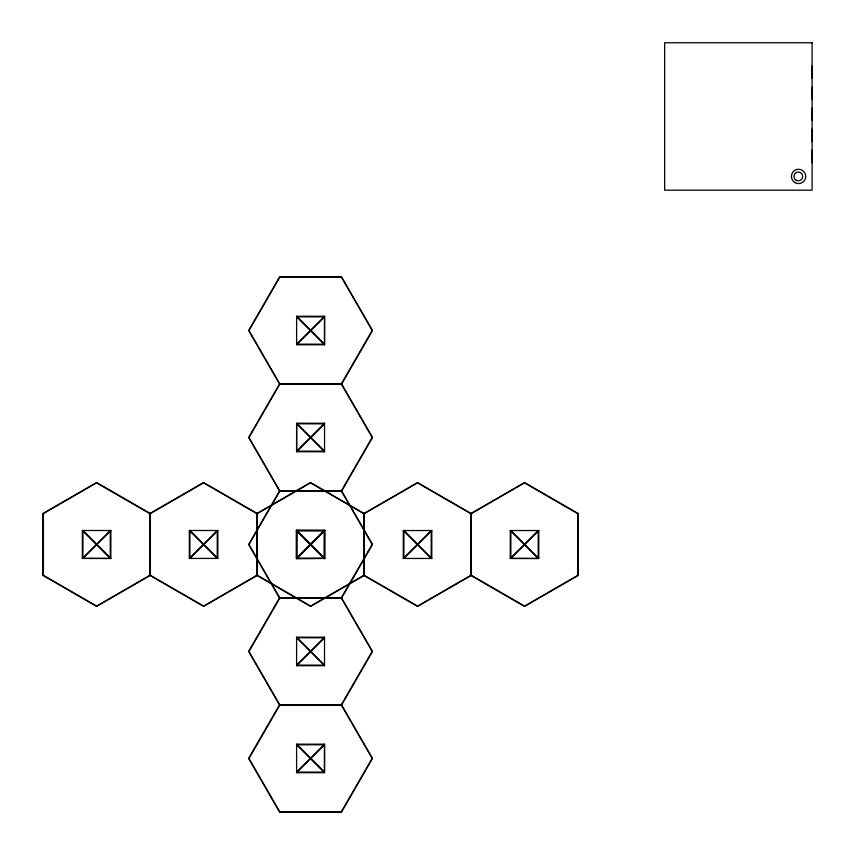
<?xml version="1.0" encoding="UTF-8"?>
<svg xmlns="http://www.w3.org/2000/svg" width="855" height="855" viewBox="0 0 855 855"><rect width="100%" height="100%" fill="white"/><g stroke="black" fill="none" stroke-linecap="round" stroke-linejoin="round"><path stroke-width="1.28" d="M82.337 558.422L110.274 530.538L110.252 558.465L82.337 558.422L82.358 530.506L110.883 530.495L110.851 558.422L82.924 558.379L82.967 530.463L110.851 558.422M189.318 558.422L189.329 530.506L217.865 530.495L217.833 558.422L189.318 558.422L217.256 530.538L217.234 558.465L189.329 530.506M296.311 530.485L296.3 558.411L324.237 530.538L324.216 558.465L296.311 530.485L324.836 530.538L324.815 558.465L296.578 558.732L296.632 530.207L324.558 530.228L324.505 558.742L296.632 530.805L324.558 530.827L296.578 558.732M296.621 423.225L324.505 451.162L296.578 451.141L296.621 423.225L324.537 423.246L324.547 451.771L296.621 451.739L296.664 423.813L324.579 423.856L296.621 451.739M324.547 344.789L296.664 316.831L324.579 316.874L324.547 344.789L296.621 344.757L296.621 316.243L324.537 316.265L324.505 344.18L296.578 344.159L324.537 316.265M296.599 665.714L296.589 637.178L324.515 637.21L324.515 665.724L296.599 665.714L324.558 637.809L296.632 637.787L324.515 665.724M324.515 772.706L296.632 744.769L324.558 744.791L324.515 772.706L296.599 772.696L296.589 744.16L324.515 744.192L324.473 772.118L296.557 772.076L324.515 744.192M403.271 558.454L403.304 530.528L431.818 530.528L431.796 558.454L403.271 558.454L431.23 530.57L431.187 558.486L403.304 530.528M510.253 558.454L538.212 530.57L538.169 558.486L510.253 558.454L510.285 530.528L538.8 530.528L538.778 558.454L510.863 558.411L510.884 530.495L538.778 558.454M279.681 383.724L248.794 437.236L279.681 490.706L341.487 490.663L372.331 437.151L341.444 383.681L372.331 330.169L341.444 276.699L279.681 276.742L248.794 330.254L279.681 383.724L341.444 383.681M279.724 384.301L248.837 330.81L279.724 277.319L341.487 277.319L372.374 330.81L341.487 384.301L279.724 384.301L248.837 437.792L279.724 491.283M279.724 490.706L248.805 544.218L279.649 597.688L248.762 651.157L279.649 704.648L248.762 758.139L279.649 811.63L341.412 811.63L372.299 758.139L341.412 704.648L372.299 651.157L341.412 597.666L372.331 544.133L341.487 490.663M279.692 598.286L248.805 651.799L279.692 705.268L248.805 758.78L279.692 812.25L341.455 812.207L372.342 758.695L341.455 705.225L372.342 651.713L341.455 598.244L372.331 544.731L341.487 491.262L372.374 437.792L341.487 384.301M82.924 558.379L110.883 530.495M296.578 451.141L324.537 423.246M324.558 744.791L296.599 772.696M510.863 558.411L538.8 530.528M324.579 316.874L296.621 344.757M324.558 530.228L296.578 558.123L324.505 558.144L296.632 530.207M431.818 530.528L403.881 558.411L403.902 530.495L431.796 558.454M324.515 637.21L296.557 665.094L324.473 665.137L296.589 637.178M217.865 530.495L189.906 558.379L189.949 530.463L217.833 558.422M324.836 530.538L296.899 558.411L296.92 530.485L324.815 558.465M256.799 575.362L203.33 606.248L149.817 575.362L96.348 606.248L42.836 575.362L42.793 513.599L96.262 482.712L149.775 513.599L203.244 482.712L256.757 513.599L256.799 575.362L310.312 606.238L363.781 575.394L417.251 606.281L470.742 575.394L470.742 513.631L524.233 482.744L577.723 513.631L577.723 575.394L524.233 606.281L470.742 575.394M150.395 513.556L96.904 482.68L43.413 513.556L43.413 575.319L96.904 606.206L150.395 575.319L150.395 513.556L203.885 482.68L257.376 513.556L257.376 575.319L310.91 606.238L364.38 575.394L417.892 606.238L471.362 575.351L524.874 606.238L578.343 575.351L578.301 513.588L524.788 482.701L471.319 513.588L417.806 482.701L364.337 513.588L364.38 575.394M256.757 513.556L310.226 482.712L363.738 513.631L363.781 575.394L363.76 513.631L417.251 482.744L470.742 513.631M341.487 491.283L279.724 491.304L248.805 544.817L279.649 598.286L341.455 598.244M279.649 597.688L341.412 597.666M279.649 704.648L341.412 704.648M279.692 705.268L341.455 705.225M364.337 513.631L310.825 482.712L257.355 513.556L257.398 575.319L203.885 606.206L150.395 575.319M324.505 344.18L296.621 316.243M296.664 423.813L324.547 451.771M324.473 772.118L296.589 744.16M538.169 558.486L510.285 530.528M110.252 558.465L82.358 530.506M471.319 513.588L471.362 575.351M149.775 513.599L149.817 575.362M812.207 65.835L812.207 78.468M812.207 86.889L812.207 99.533M812.207 107.954L812.207 120.587M812.207 129.02L812.207 141.652M812.207 150.074L812.207 162.717M812.1 42.75L664.666 42.75L664.666 190.184L812.1 190.184L812.1 42.75M794.99 182.639A7.182 7.182 0 0 0 805.763 176.419A7.182 7.182 0 0 0 794.99 170.198A7.182 7.182 0 0 0 794.99 182.639M796.091 180.223A4.403 4.403 0 0 0 802.695 176.419A4.403 4.403 0 0 0 796.091 172.603A4.403 4.403 0 0 0 796.091 180.223"/></g></svg>
